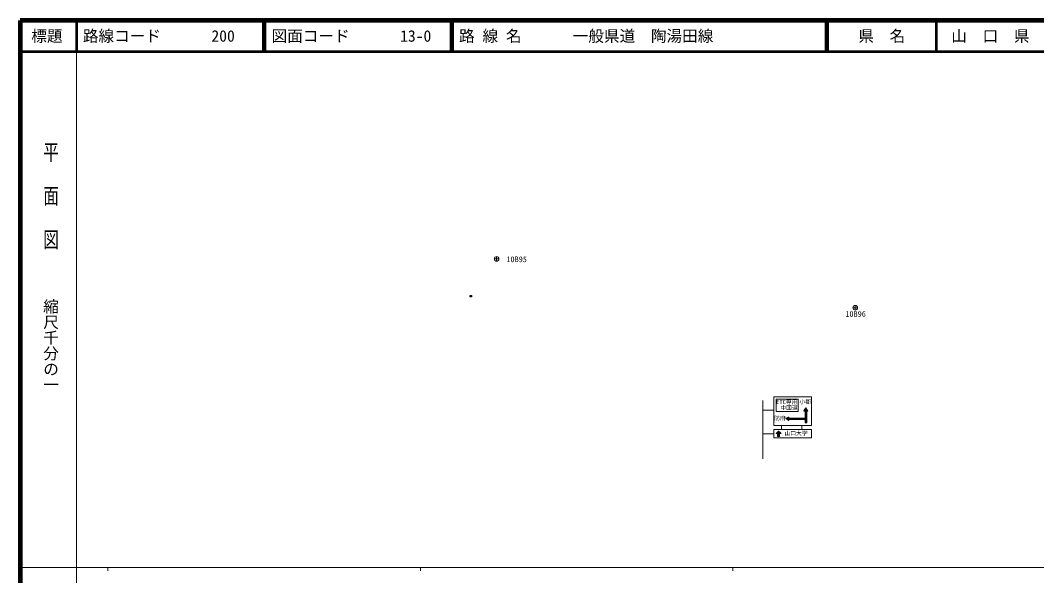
# Model space of a CAD drawing. Units: millimetres on the paper, with parts at other scales. Extents: x 40 to 680, y 20 to 380.
# Drawn here: x 40 to 365.2, y 202.4 to 380 of the extents above; entities that cross this region are included whole.
import ezdxf
from ezdxf.enums import TextEntityAlignment as Align

# ---------------------------------------------------------------- set-up
doc = ezdxf.new("R2010")
doc.units = ezdxf.units.MM
doc.header["$PDMODE"] = 32
doc.header["$PDSIZE"] = 0.5
for name, color, linetype, lineweight in [('M-BMK-SRVR', 3, 'Continuous', 13), ('M-STR-STRC', 7, 'Continuous', 13), ('M-TTL', 2, 'Continuous', 140), ('M-TTL-BAND', 7, 'Continuous', 13), ('M-TTL-LINE', 7, 'Continuous', 50)]:
    doc.layers.add(name, color=color, linetype=linetype, lineweight=lineweight)
doc.layers.add('M-OTRS', color=6, linetype='Continuous')
doc.layers.add('M-TTL-TXT', color=7, linetype='Continuous')
doc.styles.add('@ＭＳ ゴシック', font='')
doc.styles.add('ＭＳ ゴシック', font='')
doc.styles.get('@ＭＳ ゴシック').set_extended_font_data('@MS Gothic')
doc.styles.get('ＭＳ ゴシック').set_extended_font_data('MS Gothic')

msp = doc.modelspace()

# ---------------------------------------------------------------- linework, layer by layer
at = {"layer": 'M-BMK-SRVR'}
for p, q in [((193.138, 303.685), (191.638, 303.685)), ((192.388, 304.435), (192.388, 302.935)), ((307.901, 288.086), (306.401, 288.086)), ((307.151, 288.836), (307.151, 287.336))]:
    msp.add_line(p, q, dxfattribs=at)
for centre in [(192.388, 303.685), (307.151, 288.086)]:
    msp.add_circle(centre, 0.75, dxfattribs=at)
at = {"layer": 'M-OTRS'}
msp.add_point((184.143, 291.797), dxfattribs=at)
at = {"layer": 'M-STR-STRC'}
for p, q in [((277.526, 255.305), (277.526, 258.424)), ((281.879, 258.861), (281.879, 254.861)), ((281.879, 258.861), (288.879, 258.861)), ((288.879, 258.861), (288.879, 254.861)), ((293.127, 259.551), (293.127, 250.445)), ((277.526, 255.305), (281.127, 255.305)), ((277.526, 255.305), (277.526, 239.823)), ((281.879, 254.861), (288.879, 254.861)), ((290.672, 255.045), (290.659, 255.057)), ((290.741, 255.045), (290.686, 255.099)), ((290.689, 255.103), (291.469, 255.889)), ((290.7, 255.045), (291.495, 255.846)), ((290.81, 255.045), (290.714, 255.141)), ((290.879, 255.046), (290.741, 255.183)), ((290.948, 255.046), (290.768, 255.224)), ((290.769, 255.045), (291.521, 255.803)), ((291.017, 255.046), (290.795, 255.266)), ((290.819, 255.304), (291.443, 255.932)), ((291.086, 255.046), (290.822, 255.308)), ((290.838, 255.045), (291.547, 255.76)), ((291.625, 254.581), (290.849, 255.35)), ((291.625, 254.649), (290.876, 255.392)), ((291.625, 254.718), (290.903, 255.433)), ((290.907, 255.046), (291.573, 255.717)), ((291.625, 254.787), (290.931, 255.475)), ((290.949, 255.504), (291.416, 255.975)), ((291.625, 254.855), (290.958, 255.517)), ((290.976, 255.046), (291.599, 255.674)), ((291.625, 254.924), (290.985, 255.559)), ((291.625, 254.993), (291.012, 255.601)), ((291.651, 255.035), (291.039, 255.642)), ((291.045, 255.046), (291.625, 255.631)), ((291.719, 255.037), (291.066, 255.684)), ((291.079, 255.704), (291.39, 256.018)), ((291.787, 255.038), (291.093, 255.726)), ((291.1, 253.579), (291.624, 254.107)), ((291.1, 253.509), (291.624, 254.038)), ((291.1, 253.44), (291.624, 253.968)), ((291.1, 253.371), (291.624, 253.899)), ((291.1, 253.301), (291.624, 253.83)), ((291.1, 253.232), (291.624, 253.76)), ((291.1, 253.163), (291.624, 253.691)), ((291.101, 255.034), (291.651, 255.588)), ((291.101, 254.965), (291.677, 255.545)), ((291.101, 254.895), (291.703, 255.502)), ((291.101, 254.826), (291.729, 255.459)), ((291.101, 254.757), (291.755, 255.416)), ((291.101, 254.687), (291.781, 255.373)), ((291.101, 254.618), (291.807, 255.33)), ((291.101, 254.549), (291.833, 255.287)), ((291.625, 254.512), (291.101, 255.031)), ((291.101, 254.48), (291.625, 255.008)), ((291.625, 254.444), (291.101, 254.963)), ((291.101, 254.41), (291.625, 254.939)), ((291.625, 254.375), (291.101, 254.894)), ((291.101, 254.341), (291.625, 254.87)), ((291.624, 254.306), (291.101, 254.825)), ((291.101, 254.272), (291.625, 254.8)), ((291.624, 254.238), (291.101, 254.757)), ((291.101, 254.202), (291.625, 254.731)), ((291.624, 254.169), (291.101, 254.688)), ((291.101, 254.133), (291.625, 254.662)), ((291.624, 254.101), (291.101, 254.619)), ((291.101, 254.064), (291.625, 254.592)), ((291.624, 254.032), (291.101, 254.551)), ((291.101, 253.994), (291.625, 254.523)), ((291.624, 253.963), (291.101, 254.482)), ((291.101, 253.925), (291.625, 254.454)), ((291.624, 253.895), (291.101, 254.413)), ((291.101, 253.856), (291.625, 254.384)), ((291.624, 253.826), (291.101, 254.345)), ((291.101, 253.787), (291.624, 254.315)), ((291.624, 253.757), (291.101, 254.276)), ((291.101, 253.717), (291.624, 254.246)), ((291.624, 253.689), (291.101, 254.207)), ((291.101, 253.648), (291.624, 254.176)), ((291.624, 253.62), (291.101, 254.139)), ((291.624, 253.552), (291.101, 254.07)), ((291.624, 253.483), (291.101, 254.002)), ((291.624, 253.414), (291.101, 253.933)), ((291.624, 253.346), (291.101, 253.864)), ((291.623, 253.277), (291.101, 253.796)), ((291.623, 253.209), (291.101, 253.727)), ((291.623, 253.14), (291.101, 253.658)), ((291.855, 255.04), (291.12, 255.768)), ((291.922, 255.041), (291.147, 255.81)), ((291.968, 255.065), (291.175, 255.851)), ((291.864, 255.237), (291.202, 255.893)), ((291.209, 255.905), (291.364, 256.061)), ((291.76, 255.408), (291.229, 255.935)), ((291.656, 255.58), (291.256, 255.977)), ((291.552, 255.752), (291.283, 256.019)), ((291.447, 255.924), (291.31, 256.06)), ((291.343, 256.096), (291.337, 256.102)), ((291.652, 255.035), (291.859, 255.244)), ((291.722, 255.037), (291.885, 255.201)), ((291.792, 255.038), (291.911, 255.158)), ((291.863, 255.04), (291.937, 255.115)), ((291.933, 255.041), (291.963, 255.072)), ((283.536, 250.445), (283.536, 249.149)), ((284.952, 252.673), (284.921, 252.64)), ((285.049, 252.557), (284.935, 252.664)), ((285.066, 252.733), (284.957, 252.617)), ((285.247, 252.428), (284.974, 252.684)), ((285.181, 252.794), (284.992, 252.594)), ((285.444, 252.3), (285.013, 252.705)), ((285.295, 252.855), (285.028, 252.571)), ((285.642, 252.171), (285.052, 252.726)), ((285.409, 252.916), (285.063, 252.548)), ((285.834, 252.047), (285.091, 252.746)), ((285.524, 252.976), (285.099, 252.524)), ((285.835, 252.104), (285.13, 252.767)), ((285.638, 253.037), (285.134, 252.501)), ((285.836, 252.161), (285.169, 252.788)), ((285.753, 253.098), (285.17, 252.478)), ((285.839, 253.129), (285.205, 252.455)), ((285.836, 252.217), (285.208, 252.809)), ((285.839, 253.068), (285.241, 252.432)), ((285.837, 252.274), (285.247, 252.829)), ((285.839, 253.007), (285.277, 252.409)), ((285.838, 252.331), (285.286, 252.85)), ((285.839, 252.947), (285.312, 252.386)), ((285.838, 252.387), (285.324, 252.871)), ((285.84, 252.886), (285.348, 252.363)), ((285.889, 252.397), (285.363, 252.891)), ((285.84, 252.825), (285.383, 252.339)), ((285.95, 252.397), (285.402, 252.912)), ((285.885, 252.813), (285.419, 252.316)), ((286.011, 252.397), (285.441, 252.933)), ((285.942, 252.812), (285.454, 252.293)), ((286.072, 252.397), (285.48, 252.953)), ((285.999, 252.812), (285.49, 252.27)), ((286.133, 252.396), (285.519, 252.974)), ((286.057, 252.812), (285.525, 252.247)), ((286.194, 252.396), (285.558, 252.995)), ((286.114, 252.812), (285.561, 252.224)), ((286.171, 252.812), (285.596, 252.201)), ((286.255, 252.396), (285.597, 253.015)), ((285.838, 252.397), (285.632, 252.178)), ((285.84, 252.844), (285.636, 253.036)), ((285.838, 252.335), (285.667, 252.154)), ((285.84, 252.902), (285.675, 253.057)), ((285.837, 252.274), (285.703, 252.131)), ((285.839, 252.959), (285.714, 253.077)), ((285.836, 252.212), (285.738, 252.108)), ((285.839, 253.016), (285.753, 253.098)), ((285.836, 252.151), (285.774, 252.085)), ((285.839, 253.074), (285.792, 253.119)), ((285.835, 252.089), (285.81, 252.062)), ((285.839, 253.131), (285.831, 253.139)), ((286.228, 252.812), (285.839, 252.397)), ((286.317, 252.396), (285.873, 252.813)), ((286.285, 252.811), (285.896, 252.397)), ((286.378, 252.396), (285.934, 252.812)), ((286.342, 252.811), (285.953, 252.397)), ((286.439, 252.395), (285.996, 252.812)), ((286.399, 252.811), (286.01, 252.397)), ((286.5, 252.395), (286.057, 252.812)), ((286.456, 252.811), (286.067, 252.397)), ((286.561, 252.395), (286.118, 252.812)), ((286.514, 252.811), (286.124, 252.396)), ((286.622, 252.395), (286.179, 252.812)), ((286.571, 252.811), (286.181, 252.396)), ((286.628, 252.81), (286.238, 252.396)), ((286.683, 252.395), (286.24, 252.811)), ((286.685, 252.81), (286.295, 252.396)), ((286.744, 252.394), (286.301, 252.811)), ((286.742, 252.81), (286.352, 252.396)), ((286.806, 252.394), (286.362, 252.811)), ((286.799, 252.81), (286.41, 252.396)), ((286.867, 252.394), (286.423, 252.811)), ((286.856, 252.81), (286.467, 252.395)), ((286.928, 252.394), (286.484, 252.811)), ((286.913, 252.81), (286.524, 252.395)), ((286.989, 252.394), (286.545, 252.811)), ((286.971, 252.809), (286.581, 252.395)), ((287.05, 252.393), (286.607, 252.81)), ((287.028, 252.809), (286.638, 252.395)), ((287.111, 252.393), (286.668, 252.81)), ((287.085, 252.809), (286.695, 252.395)), ((287.172, 252.393), (286.729, 252.81)), ((287.142, 252.809), (286.752, 252.394)), ((287.233, 252.393), (286.79, 252.81)), ((287.199, 252.809), (286.809, 252.394)), ((287.295, 252.393), (286.851, 252.81)), ((287.256, 252.809), (286.866, 252.394)), ((287.356, 252.392), (286.912, 252.81)), ((287.313, 252.808), (286.923, 252.394)), ((287.417, 252.392), (286.973, 252.809)), ((287.37, 252.808), (286.981, 252.394)), ((287.478, 252.392), (287.034, 252.809)), ((287.427, 252.808), (287.038, 252.393)), ((287.539, 252.392), (287.095, 252.809)), ((287.485, 252.808), (287.095, 252.393)), ((287.542, 252.808), (287.152, 252.393)), ((287.6, 252.392), (287.156, 252.809)), ((287.599, 252.808), (287.209, 252.393)), ((287.661, 252.391), (287.218, 252.809)), ((287.656, 252.807), (287.266, 252.393)), ((287.722, 252.391), (287.279, 252.808)), ((287.713, 252.807), (287.323, 252.393)), ((287.784, 252.391), (287.34, 252.808)), ((287.77, 252.807), (287.38, 252.392)), ((287.845, 252.391), (287.401, 252.808)), ((287.827, 252.807), (287.437, 252.392)), ((287.906, 252.391), (287.462, 252.808)), ((287.884, 252.807), (287.494, 252.392)), ((287.967, 252.39), (287.523, 252.808)), ((287.942, 252.807), (287.552, 252.392)), ((288.028, 252.39), (287.584, 252.808)), ((287.999, 252.806), (287.609, 252.392)), ((288.089, 252.39), (287.645, 252.807)), ((288.056, 252.806), (287.666, 252.391)), ((288.15, 252.39), (287.706, 252.807)), ((288.113, 252.806), (287.723, 252.391)), ((288.212, 252.39), (287.767, 252.807)), ((288.17, 252.806), (287.78, 252.391)), ((288.273, 252.389), (287.829, 252.807)), ((288.227, 252.806), (287.837, 252.391)), ((288.334, 252.389), (287.89, 252.807)), ((288.284, 252.806), (287.894, 252.391)), ((288.395, 252.389), (287.951, 252.807)), ((288.341, 252.805), (287.951, 252.39)), ((288.399, 252.805), (288.008, 252.39)), ((288.456, 252.389), (288.012, 252.806)), ((288.456, 252.805), (288.065, 252.39)), ((288.517, 252.389), (288.073, 252.806)), ((288.513, 252.805), (288.122, 252.39)), ((288.578, 252.388), (288.134, 252.806)), ((288.57, 252.805), (288.18, 252.39)), ((288.639, 252.388), (288.195, 252.806)), ((288.627, 252.805), (288.237, 252.389)), ((288.701, 252.388), (288.256, 252.806)), ((288.684, 252.804), (288.294, 252.389)), ((288.762, 252.388), (288.317, 252.806)), ((288.741, 252.804), (288.351, 252.389)), ((288.823, 252.388), (288.378, 252.805)), ((288.798, 252.804), (288.408, 252.389)), ((288.884, 252.387), (288.44, 252.805)), ((288.855, 252.804), (288.465, 252.389)), ((288.945, 252.387), (288.501, 252.805)), ((288.913, 252.804), (288.522, 252.389)), ((289.006, 252.387), (288.562, 252.805)), ((288.97, 252.804), (288.579, 252.388)), ((289.067, 252.387), (288.623, 252.805)), ((289.027, 252.803), (288.636, 252.388)), ((289.128, 252.387), (288.684, 252.804)), ((289.084, 252.803), (288.693, 252.388)), ((289.19, 252.386), (288.745, 252.804)), ((289.141, 252.803), (288.751, 252.388)), ((289.251, 252.386), (288.806, 252.804)), ((289.198, 252.803), (288.808, 252.388)), ((289.255, 252.803), (288.865, 252.387)), ((289.312, 252.386), (288.867, 252.804)), ((289.312, 252.803), (288.922, 252.387)), ((289.373, 252.386), (288.928, 252.804)), ((289.37, 252.802), (288.979, 252.387)), ((289.434, 252.386), (288.989, 252.804)), ((289.427, 252.802), (289.036, 252.387)), ((289.495, 252.385), (289.051, 252.803)), ((289.484, 252.802), (289.093, 252.387)), ((289.556, 252.385), (289.112, 252.803)), ((289.541, 252.802), (289.15, 252.386)), ((289.617, 252.385), (289.173, 252.803)), ((289.598, 252.802), (289.207, 252.386)), ((289.679, 252.385), (289.234, 252.803)), ((289.655, 252.802), (289.264, 252.386)), ((289.74, 252.385), (289.295, 252.803)), ((289.712, 252.801), (289.322, 252.386)), ((289.801, 252.384), (289.356, 252.803)), ((289.769, 252.801), (289.379, 252.386)), ((289.862, 252.384), (289.417, 252.802)), ((289.827, 252.801), (289.436, 252.386)), ((289.923, 252.384), (289.478, 252.802)), ((289.884, 252.801), (289.493, 252.385)), ((289.984, 252.384), (289.539, 252.802)), ((289.941, 252.801), (289.55, 252.385)), ((290.045, 252.383), (289.6, 252.802)), ((289.998, 252.801), (289.607, 252.385)), ((290.106, 252.383), (289.662, 252.802)), ((290.055, 252.8), (289.664, 252.385)), ((290.112, 252.8), (289.721, 252.385)), ((290.168, 252.383), (289.723, 252.801)), ((290.169, 252.8), (289.778, 252.384)), ((290.229, 252.383), (289.784, 252.801)), ((290.226, 252.8), (289.835, 252.384)), ((290.29, 252.383), (289.845, 252.801)), ((290.284, 252.8), (289.893, 252.384)), ((290.351, 252.382), (289.906, 252.801)), ((290.341, 252.8), (289.95, 252.384)), ((290.412, 252.382), (289.967, 252.801)), ((290.398, 252.8), (290.007, 252.384)), ((290.473, 252.382), (290.028, 252.801)), ((290.05, 250.445), (290.05, 249.149)), ((290.455, 252.799), (290.064, 252.383)), ((290.534, 252.382), (290.089, 252.8)), ((290.512, 252.799), (290.121, 252.383)), ((290.595, 252.382), (290.15, 252.8)), ((290.569, 252.799), (290.178, 252.383)), ((290.657, 252.381), (290.211, 252.8)), ((290.626, 252.799), (290.235, 252.383)), ((290.718, 252.381), (290.273, 252.8)), ((290.683, 252.799), (290.292, 252.383)), ((290.779, 252.381), (290.334, 252.8)), ((290.74, 252.799), (290.349, 252.382)), ((290.84, 252.381), (290.395, 252.8)), ((290.798, 252.798), (290.406, 252.382)), ((290.901, 252.381), (290.456, 252.799)), ((290.855, 252.798), (290.463, 252.382)), ((290.962, 252.38), (290.517, 252.799)), ((290.912, 252.798), (290.521, 252.382)), ((291.023, 252.38), (290.578, 252.799)), ((290.969, 252.798), (290.578, 252.382)), ((291.026, 252.798), (290.635, 252.382)), ((291.084, 252.38), (290.639, 252.799)), ((291.083, 252.798), (290.692, 252.381)), ((291.1, 252.423), (290.7, 252.799)), ((291.1, 252.754), (290.749, 252.381)), ((291.1, 252.48), (290.761, 252.798)), ((291.1, 252.694), (290.806, 252.381)), ((291.1, 252.537), (290.822, 252.798)), ((291.1, 252.633), (290.863, 252.381)), ((291.1, 252.595), (290.884, 252.798)), ((291.1, 252.572), (290.92, 252.381)), ((291.1, 252.652), (290.945, 252.798)), ((291.1, 252.511), (290.977, 252.38)), ((291.1, 252.709), (291.006, 252.798)), ((291.1, 252.45), (291.034, 252.38)), ((291.1, 252.766), (291.067, 252.798)), ((291.1, 252.389), (291.092, 252.38)), ((291.099, 251.777), (291.622, 252.304)), ((291.099, 251.707), (291.622, 252.235)), ((291.099, 251.638), (291.622, 252.166)), ((291.099, 251.569), (291.622, 252.096)), ((291.099, 251.5), (291.622, 252.027)), ((291.099, 251.43), (291.622, 251.958)), ((291.099, 251.361), (291.622, 251.888)), ((291.099, 251.292), (291.622, 251.819)), ((291.621, 251.287), (291.099, 251.805)), ((291.581, 251.259), (291.099, 251.736)), ((291.512, 251.259), (291.099, 251.668)), ((291.442, 251.259), (291.099, 251.599)), ((291.373, 251.259), (291.099, 251.53)), ((291.304, 251.259), (291.099, 251.462)), ((291.235, 251.259), (291.099, 251.393)), ((291.165, 251.259), (291.099, 251.324)), ((291.1, 253.094), (291.624, 253.622)), ((291.623, 253.071), (291.1, 253.59)), ((291.1, 253.024), (291.624, 253.552)), ((291.623, 253.003), (291.1, 253.521)), ((291.1, 252.955), (291.624, 253.483)), ((291.623, 252.934), (291.1, 253.452)), ((291.1, 252.886), (291.624, 253.414)), ((291.623, 252.866), (291.1, 253.384)), ((291.1, 252.816), (291.624, 253.344)), ((291.623, 252.797), (291.1, 253.315)), ((291.1, 252.747), (291.623, 253.275)), ((291.623, 252.728), (291.1, 253.246)), ((291.1, 252.678), (291.623, 253.206)), ((291.623, 252.66), (291.1, 253.178)), ((291.1, 252.608), (291.623, 253.136)), ((291.623, 252.591), (291.1, 253.109)), ((291.1, 252.539), (291.623, 253.067)), ((291.623, 252.522), (291.1, 253.041)), ((291.1, 252.47), (291.623, 252.998)), ((291.623, 252.454), (291.1, 252.972)), ((291.1, 252.401), (291.623, 252.928)), ((291.623, 252.385), (291.1, 252.903)), ((291.1, 252.331), (291.623, 252.859)), ((291.622, 252.317), (291.1, 252.835)), ((291.1, 252.262), (291.623, 252.79)), ((291.622, 252.248), (291.1, 252.766)), ((291.1, 252.193), (291.623, 252.72)), ((291.622, 252.179), (291.1, 252.697)), ((291.1, 252.123), (291.623, 252.651)), ((291.622, 252.111), (291.1, 252.629)), ((291.1, 252.054), (291.623, 252.582)), ((291.622, 252.042), (291.1, 252.56)), ((291.1, 251.985), (291.623, 252.512)), ((291.622, 251.974), (291.1, 252.491)), ((291.1, 251.915), (291.623, 252.443)), ((291.622, 251.905), (291.1, 252.423)), ((291.1, 251.846), (291.623, 252.374)), ((291.622, 251.836), (291.1, 252.354)), ((291.622, 251.768), (291.1, 252.285)), ((291.622, 251.699), (291.1, 252.217)), ((291.622, 251.63), (291.1, 252.148)), ((291.622, 251.562), (291.1, 252.08)), ((291.622, 251.493), (291.1, 252.011)), ((291.622, 251.425), (291.1, 251.942)), ((291.622, 251.356), (291.1, 251.874)), ((291.135, 251.259), (291.622, 251.75)), ((291.204, 251.259), (291.622, 251.68)), ((291.273, 251.259), (291.622, 251.611)), ((291.342, 251.259), (291.622, 251.542)), ((291.41, 251.259), (291.622, 251.472)), ((291.479, 251.259), (291.622, 251.403)), ((291.548, 251.259), (291.622, 251.334)), ((291.616, 251.259), (291.621, 251.264)), ((281.127, 247.779), (277.526, 247.779)), ((281.127, 249.149), (293.127, 249.149)), ((281.127, 249.149), (281.127, 246.447)), ((281.844, 247.885), (281.831, 247.898)), ((281.93, 247.885), (281.874, 247.941)), ((281.878, 247.885), (282.622, 248.629)), ((282.015, 247.885), (281.917, 247.983)), ((282.101, 247.885), (281.96, 248.026)), ((281.963, 247.885), (282.666, 248.588)), ((282.186, 247.885), (282.002, 248.069)), ((282.272, 247.885), (282.045, 248.111)), ((282.049, 247.885), (282.71, 248.547)), ((282.896, 247.346), (282.088, 248.154)), ((282.896, 247.432), (282.131, 248.197)), ((282.134, 247.885), (282.754, 248.505)), ((282.896, 247.518), (282.174, 248.239)), ((282.896, 247.603), (282.217, 248.282)), ((282.22, 247.885), (282.799, 248.464)), ((282.896, 247.689), (282.26, 248.325)), ((282.29, 247.87), (282.843, 248.423)), ((282.29, 247.784), (282.887, 248.381)), ((282.29, 247.699), (282.931, 248.34)), ((282.29, 247.613), (282.975, 248.299)), ((282.29, 247.528), (283.02, 248.257)), ((282.29, 247.442), (283.064, 248.216)), ((282.29, 247.357), (283.108, 248.175)), ((282.29, 247.271), (282.896, 247.877)), ((282.896, 247.261), (282.29, 247.866)), ((282.29, 247.186), (282.896, 247.791)), ((282.896, 247.175), (282.29, 247.781)), ((282.29, 247.1), (282.896, 247.706)), ((282.896, 247.09), (282.29, 247.695)), ((282.29, 247.015), (282.896, 247.62)), ((282.896, 247.004), (282.29, 247.61)), ((282.29, 246.929), (282.896, 247.535)), ((282.896, 246.919), (282.29, 247.524)), ((282.856, 246.873), (282.29, 247.439)), ((282.77, 246.873), (282.29, 247.353)), ((282.685, 246.873), (282.29, 247.268)), ((282.599, 246.873), (282.29, 247.182)), ((282.896, 247.774), (282.303, 248.367)), ((282.32, 246.873), (282.896, 247.449)), ((282.896, 247.86), (282.346, 248.41)), ((282.956, 247.885), (282.388, 248.453)), ((282.405, 246.873), (282.896, 247.364)), ((283.042, 247.885), (282.431, 248.495)), ((283.127, 247.885), (282.474, 248.538)), ((282.491, 246.873), (282.896, 247.278)), ((283.213, 247.885), (282.517, 248.581)), ((283.298, 247.885), (282.56, 248.623)), ((282.577, 246.873), (282.896, 247.193)), ((283.384, 247.885), (282.894, 248.375)), ((282.904, 247.885), (283.152, 248.133)), ((282.99, 247.885), (283.197, 248.092)), ((283.075, 247.885), (283.241, 248.051)), ((283.161, 247.885), (283.285, 248.009)), ((283.246, 247.885), (283.329, 247.968)), ((283.332, 247.885), (283.373, 247.927)), ((283.417, 247.885), (283.418, 247.885)), ((293.127, 249.149), (293.127, 246.447)), ((281.127, 246.447), (293.127, 246.447)), ((282.514, 246.873), (282.29, 247.097)), ((282.428, 246.873), (282.29, 247.011)), ((282.343, 246.873), (282.29, 246.926)), ((282.662, 246.873), (282.896, 247.107)), ((282.748, 246.873), (282.896, 247.021)), ((282.833, 246.873), (282.896, 246.936))]:
    msp.add_line(p, q, dxfattribs=at)
for points in [[(293.127, 259.551), (281.127, 259.551), (281.127, 255.305)], [(281.127, 255.305), (281.127, 250.445), (293.127, 250.445)], [(291.625, 255.035), (291.981, 255.042), (291.339, 256.104), (290.651, 255.045), (291.101, 255.047), (291.1, 252.747)], [(291.1, 252.697), (291.099, 251.259), (291.621, 251.259), (291.625, 255.035)], [(282.896, 247.885), (283.418, 247.885), (282.593, 248.656), (281.818, 247.885), (281.878, 247.885)], [(281.93, 247.885), (282.29, 247.885), (282.29, 246.873), (282.896, 246.873), (282.896, 247.885)]]:
    msp.add_lwpolyline(points, dxfattribs=at)
msp.add_lwpolyline([(285.84, 252.813), (285.839, 253.144), (284.907, 252.649), (285.834, 252.046), (285.838, 252.397), (291.1, 252.38), (291.1, 252.797)], close=True, dxfattribs=at)
at = {"layer": 'M-TTL'}
for p, q in [((40, 380), (40, 20)), ((680, 380), (40, 380))]:
    msp.add_line(p, q, dxfattribs=at)
at = {"layer": 'M-TTL-BAND'}
for p, q in [((58, 370), (58, 20)), ((40, 205), (579, 205)), ((68, 205), (68, 204)), ((168, 205), (168, 204)), ((268, 205), (268, 204))]:
    msp.add_line(p, q, dxfattribs=at)
at = {"layer": 'M-TTL-LINE'}
for p, q in [((58, 380), (58, 370)), ((117.75, 380), (117.75, 370)), ((118.25, 380), (118.25, 370)), ((177.75, 380), (177.75, 370)), ((178.25, 380), (178.25, 370)), ((297.75, 380), (297.75, 370)), ((298.25, 380), (298.25, 370)), ((333, 380), (333, 370)), ((40, 370), (680, 370))]:
    msp.add_line(p, q, dxfattribs=at)

# ---------------------------------------------------------------- texts
at = {"layer": 'M-BMK-SRVR', "style": 'ＭＳ ゴシック'}
for s, p in [('10B95', (195.537, 302.118)), ('10B96', (303.988, 284.631))]:
    msp.add_text(s, height=1.833, dxfattribs=at).set_placement(p, align=Align.BOTTOM_LEFT)
at = {"layer": 'M-STR-STRC', "style": 'ＭＳ ゴシック'}
for s, p in [('ETC専用', (285.25, 256.89)), ('中国道', (285.962, 255.089)), ('小郡', (291.146, 256.97)), ('防府', (283.069, 251.749)), ('山口大学', (288.191, 246.894))]:
    msp.add_text(s, height=1.32, dxfattribs=at).set_placement(p, align=Align.BOTTOM_CENTER)
at = {"layer": 'M-TTL-BAND', "style": '@ＭＳ ゴシック', "width": 1.4}
msp.add_text('平  面  図', height=3.666, rotation=270, dxfattribs=at).set_placement((49.777, 306.475), align=Align.MIDDLE_RIGHT)
at = {"layer": 'M-TTL-BAND', "style": '@ＭＳ ゴシック'}
msp.add_text('縮尺千分の一', height=3.666, rotation=270, dxfattribs=at).set_placement((49.777, 261.03), align=Align.MIDDLE_RIGHT)
at = {"layer": 'M-TTL-TXT', "style": 'ＭＳ ゴシック'}
for s, p in [('標題', (48.5, 375)), ('県\u3000名', (315.625, 375)), ('山\u3000口\u3000県', (350.375, 375))]:
    msp.add_text(s, height=3.666, dxfattribs=at).set_placement(p, align=Align.MIDDLE_CENTER)
for s, p in [('路線コード', (60, 375)), ('路 線 名', (180.38, 375)), ('一般県道\u3000陶湯田線', (216.734, 375)), ('200', (101.142, 375)), ('図面コード', (120.38, 375)), ('13-0', (161.521, 375))]:
    msp.add_text(s, height=3.666, dxfattribs=at).set_placement(p, align=Align.MIDDLE_LEFT)

doc.saveas('drawing.dxf')
